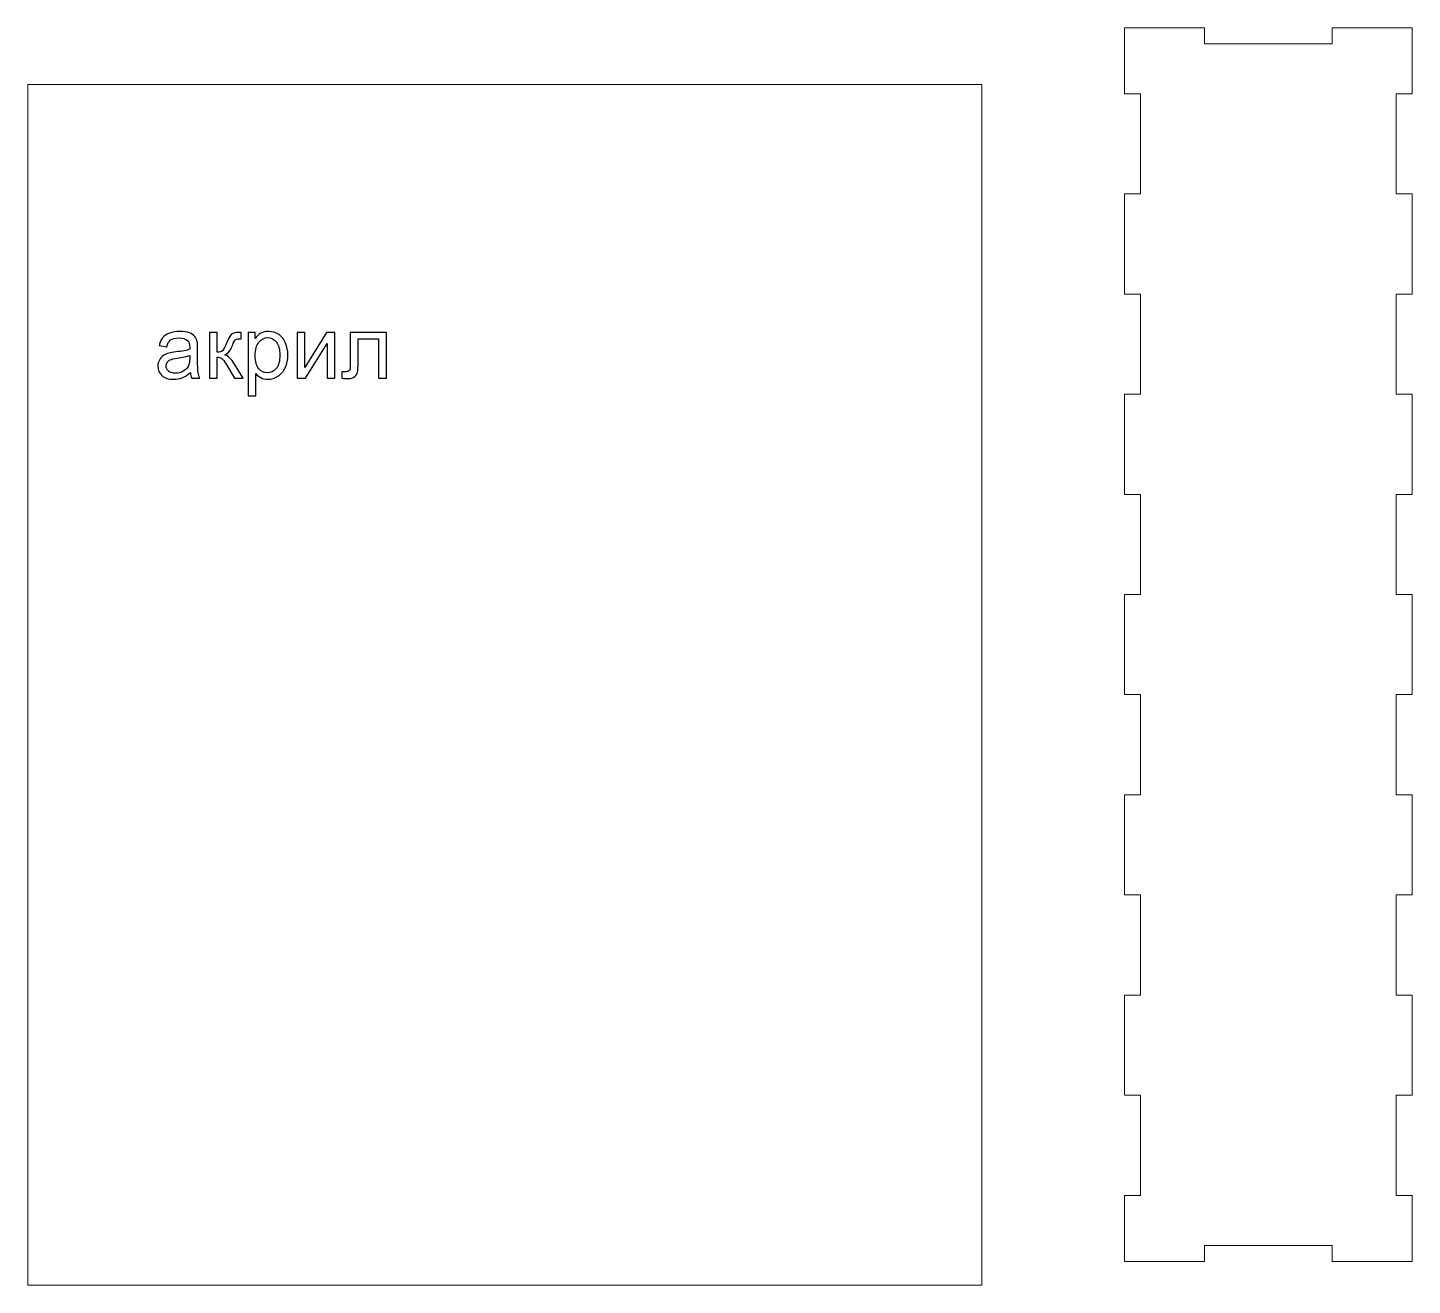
# Model space of a CAD drawing. Header units: millimetres. Extents: x -757 to 1128, y -558 to 127.
# Drawn here: x -757.5 to -420.8, y -180.8 to 125 of the extents above; entities that cross this region are included whole.
import ezdxf

# ---------------------------------------------------------------- set-up
doc = ezdxf.new("R2010")
doc.units = ezdxf.units.MM
doc.header["$MEASUREMENT"] = 0
doc.layers.add('Layer 1', color=7, linetype='Continuous')

msp = doc.modelspace()

# ---------------------------------------------------------------- linework, layer by layer
at = {"layer": 'Layer 1', "color": 1, "lineweight": 0}
msp.add_open_spline([(-420.7785, -174.9665), (-420.7785, -174.9665), (-420.7785, -158.8915), (-420.7785, -158.8915), (-420.7785, -158.8915), (-420.7785, -158.8915), (-424.6785, -158.8915), (-424.6785, -158.8915), (-424.6785, -158.8915), (-424.6785, -158.8915), (-424.6785, -134.5415), (-424.6785, -134.5415), (-424.6785, -134.5415), (-424.6785, -134.5415), (-420.7785, -134.5415), (-420.7785, -134.5415), (-420.7785, -134.5415), (-420.7785, -134.5415), (-420.7785, -110.1915), (-420.7785, -110.1915), (-420.7785, -110.1915), (-420.7785, -110.1915), (-424.6785, -110.1915), (-424.6785, -110.1915), (-424.6785, -110.1915), (-424.6785, -110.1915), (-424.6785, -85.8415), (-424.6785, -85.8415), (-424.6785, -85.8415), (-424.6785, -85.8415), (-420.7785, -85.8415), (-420.7785, -85.8415), (-420.7785, -85.8415), (-420.7785, -85.8415), (-420.7785, -61.4916), (-420.7785, -61.4916), (-420.7785, -61.4916), (-420.7785, -61.4916), (-424.6785, -61.4916), (-424.6785, -61.4916), (-424.6785, -61.4916), (-424.6785, -61.4916), (-424.6785, -37.1416), (-424.6785, -37.1416), (-424.6785, -37.1416), (-424.6785, -37.1416), (-420.7785, -37.1416), (-420.7785, -37.1416), (-420.7785, -37.1416), (-420.7785, -37.1416), (-420.7785, -12.7916), (-420.7785, -12.7916), (-420.7785, -12.7916), (-420.7785, -12.7916), (-424.6785, -12.7916), (-424.6785, -12.7916), (-424.6785, -12.7916), (-424.6785, -12.7916), (-424.6785, 11.5584), (-424.6785, 11.5584), (-424.6785, 11.5584), (-424.6785, 11.5584), (-420.7785, 11.5584), (-420.7785, 11.5584), (-420.7785, 11.5584), (-420.7785, 11.5584), (-420.7785, 35.9084), (-420.7785, 35.9084), (-420.7785, 35.9084), (-420.7785, 35.9084), (-424.6785, 35.9084), (-424.6785, 35.9084), (-424.6785, 35.9084), (-424.6785, 35.9084), (-424.6785, 60.2584), (-424.6785, 60.2584), (-424.6785, 60.2584), (-424.6785, 60.2584), (-420.7785, 60.2584), (-420.7785, 60.2584), (-420.7785, 60.2584), (-420.7785, 60.2584), (-420.7785, 84.6084), (-420.7785, 84.6084), (-420.7785, 84.6084), (-420.7785, 84.6084), (-424.6785, 84.6084), (-424.6785, 84.6084), (-424.6785, 84.6084), (-424.6785, 84.6084), (-424.6785, 108.9584), (-424.6785, 108.9584), (-424.6785, 108.9584), (-424.6785, 108.9584), (-420.7785, 108.9584), (-420.7785, 108.9584), (-420.7785, 108.9584), (-420.7785, 108.9584), (-420.7785, 125.0334), (-420.7785, 125.0334), (-420.7785, 125.0334), (-420.7785, 125.0334), (-440.2285, 125.0334), (-440.2285, 125.0334), (-440.2285, 125.0334), (-440.2285, 125.0334), (-440.2285, 121.1334), (-440.2285, 121.1334), (-440.2285, 121.1334), (-440.2285, 121.1334), (-471.3285, 121.1334), (-471.3285, 121.1334), (-471.3285, 121.1334), (-471.3285, 121.1334), (-471.3285, 125.0334), (-471.3285, 125.0334), (-471.3285, 125.0334), (-471.3285, 125.0334), (-490.7785, 125.0334), (-490.7785, 125.0334), (-490.7785, 125.0334), (-490.7785, 125.0334), (-490.7785, 108.9584), (-490.7785, 108.9584), (-490.7785, 108.9584), (-490.7785, 108.9584), (-486.8785, 108.9584), (-486.8785, 108.9584), (-486.8785, 108.9584), (-486.8785, 108.9584), (-486.8785, 84.6084), (-486.8785, 84.6084), (-486.8785, 84.6084), (-486.8785, 84.6084), (-490.7785, 84.6084), (-490.7785, 84.6084), (-490.7785, 84.6084), (-490.7785, 84.6084), (-490.7785, 60.2584), (-490.7785, 60.2584), (-490.7785, 60.2584), (-490.7785, 60.2584), (-486.8785, 60.2584), (-486.8785, 60.2584), (-486.8785, 60.2584), (-486.8785, 60.2584), (-486.8785, 35.9084), (-486.8785, 35.9084), (-486.8785, 35.9084), (-486.8785, 35.9084), (-490.7785, 35.9084), (-490.7785, 35.9084), (-490.7785, 35.9084), (-490.7785, 35.9084), (-490.7785, 11.5584), (-490.7785, 11.5584), (-490.7785, 11.5584), (-490.7785, 11.5584), (-486.8785, 11.5584), (-486.8785, 11.5584), (-486.8785, 11.5584), (-486.8785, 11.5584), (-486.8785, -12.7916), (-486.8785, -12.7916), (-486.8785, -12.7916), (-486.8785, -12.7916), (-490.7785, -12.7916), (-490.7785, -12.7916), (-490.7785, -12.7916), (-490.7785, -12.7916), (-490.7785, -37.1416), (-490.7785, -37.1416), (-490.7785, -37.1416), (-490.7785, -37.1416), (-486.8785, -37.1416), (-486.8785, -37.1416), (-486.8785, -37.1416), (-486.8785, -37.1416), (-486.8785, -61.4916), (-486.8785, -61.4916), (-486.8785, -61.4916), (-486.8785, -61.4916), (-490.7785, -61.4916), (-490.7785, -61.4916), (-490.7785, -61.4916), (-490.7785, -61.4916), (-490.7785, -85.8415), (-490.7785, -85.8415), (-490.7785, -85.8415), (-490.7785, -85.8415), (-486.8785, -85.8415), (-486.8785, -85.8415), (-486.8785, -85.8415), (-486.8785, -85.8415), (-486.8785, -110.1915), (-486.8785, -110.1915), (-486.8785, -110.1915), (-486.8785, -110.1915), (-490.7785, -110.1915), (-490.7785, -110.1915), (-490.7785, -110.1915), (-490.7785, -110.1915), (-490.7785, -134.5415), (-490.7785, -134.5415), (-490.7785, -134.5415), (-490.7785, -134.5415), (-486.8785, -134.5415), (-486.8785, -134.5415), (-486.8785, -134.5415), (-486.8785, -134.5415), (-486.8785, -158.8915), (-486.8785, -158.8915), (-486.8785, -158.8915), (-486.8785, -158.8915), (-490.7785, -158.8915), (-490.7785, -158.8915), (-490.7785, -158.8915), (-490.7785, -158.8915), (-490.7785, -174.9665), (-490.7785, -174.9665), (-490.7785, -174.9665), (-490.7785, -174.9665), (-471.3285, -174.9665), (-471.3285, -174.9665), (-471.3285, -174.9665), (-471.3285, -174.9665), (-471.3285, -171.0665), (-471.3285, -171.0665), (-471.3285, -171.0665), (-471.3285, -171.0665), (-440.2285, -171.0665), (-440.2285, -171.0665), (-440.2285, -171.0665), (-440.2285, -171.0665), (-440.2285, -174.9665), (-440.2285, -174.9665), (-440.2285, -174.9665), (-440.2285, -174.9665), (-420.7785, -174.9665), (-420.7785, -174.9665)], degree=3, knots=[0, 0, 0, 0, 0.01639344, 0.01639344, 0.01639344, 0.01639344, 0.03278689, 0.03278689, 0.03278689, 0.03278689, 0.04918033, 0.04918033, 0.04918033, 0.04918033, 0.06557377, 0.06557377, 0.06557377, 0.06557377, 0.08196721, 0.08196721, 0.08196721, 0.08196721, 0.09836066, 0.09836066, 0.09836066, 0.09836066, 0.1147541, 0.1147541, 0.1147541, 0.1147541, 0.13114754, 0.13114754, 0.13114754, 0.13114754, 0.14754098, 0.14754098, 0.14754098, 0.14754098, 0.16393443, 0.16393443, 0.16393443, 0.16393443, 0.18032787, 0.18032787, 0.18032787, 0.18032787, 0.19672131, 0.19672131, 0.19672131, 0.19672131, 0.21311475, 0.21311475, 0.21311475, 0.21311475, 0.2295082, 0.2295082, 0.2295082, 0.2295082, 0.24590164, 0.24590164, 0.24590164, 0.24590164, 0.26229508, 0.26229508, 0.26229508, 0.26229508, 0.27868852, 0.27868852, 0.27868852, 0.27868852, 0.29508197, 0.29508197, 0.29508197, 0.29508197, 0.31147541, 0.31147541, 0.31147541, 0.31147541, 0.32786885, 0.32786885, 0.32786885, 0.32786885, 0.3442623, 0.3442623, 0.3442623, 0.3442623, 0.36065574, 0.36065574, 0.36065574, 0.36065574, 0.37704918, 0.37704918, 0.37704918, 0.37704918, 0.39344262, 0.39344262, 0.39344262, 0.39344262, 0.40983607, 0.40983607, 0.40983607, 0.40983607, 0.42622951, 0.42622951, 0.42622951, 0.42622951, 0.44262295, 0.44262295, 0.44262295, 0.44262295, 0.45901639, 0.45901639, 0.45901639, 0.45901639, 0.47540984, 0.47540984, 0.47540984, 0.47540984, 0.49180328, 0.49180328, 0.49180328, 0.49180328, 0.50819672, 0.50819672, 0.50819672, 0.50819672, 0.52459016, 0.52459016, 0.52459016, 0.52459016, 0.54098361, 0.54098361, 0.54098361, 0.54098361, 0.55737705, 0.55737705, 0.55737705, 0.55737705, 0.57377049, 0.57377049, 0.57377049, 0.57377049, 0.59016393, 0.59016393, 0.59016393, 0.59016393, 0.60655738, 0.60655738, 0.60655738, 0.60655738, 0.62295082, 0.62295082, 0.62295082, 0.62295082, 0.63934426, 0.63934426, 0.63934426, 0.63934426, 0.6557377, 0.6557377, 0.6557377, 0.6557377, 0.67213115, 0.67213115, 0.67213115, 0.67213115, 0.68852459, 0.68852459, 0.68852459, 0.68852459, 0.70491803, 0.70491803, 0.70491803, 0.70491803, 0.72131148, 0.72131148, 0.72131148, 0.72131148, 0.73770492, 0.73770492, 0.73770492, 0.73770492, 0.75409836, 0.75409836, 0.75409836, 0.75409836, 0.7704918, 0.7704918, 0.7704918, 0.7704918, 0.78688525, 0.78688525, 0.78688525, 0.78688525, 0.80327869, 0.80327869, 0.80327869, 0.80327869, 0.81967213, 0.81967213, 0.81967213, 0.81967213, 0.83606557, 0.83606557, 0.83606557, 0.83606557, 0.85245902, 0.85245902, 0.85245902, 0.85245902, 0.86885246, 0.86885246, 0.86885246, 0.86885246, 0.8852459, 0.8852459, 0.8852459, 0.8852459, 0.90163934, 0.90163934, 0.90163934, 0.90163934, 0.91803279, 0.91803279, 0.91803279, 0.91803279, 0.93442623, 0.93442623, 0.93442623, 0.93442623, 0.95081967, 0.95081967, 0.95081967, 0.95081967, 0.96721311, 0.96721311, 0.96721311, 0.96721311, 1, 1, 1, 1], dxfattribs=at)
at = {"layer": 'Layer 1', "lineweight": 9}
msp.add_open_spline([(-757.4577, 111.2324), (-757.4577, 111.2324), (-525.4577, 111.2324), (-525.4577, 111.2324), (-525.4577, 111.2324), (-525.4577, 111.2324), (-525.4577, -180.7675), (-525.4577, -180.7675), (-525.4577, -180.7675), (-525.4577, -180.7675), (-757.4577, -180.7675), (-757.4577, -180.7675), (-757.4577, -180.7675), (-757.4577, -180.7675), (-757.4577, 111.2324), (-757.4577, 111.2324)], degree=3, knots=[0, 0, 0, 0, 0.2, 0.2, 0.2, 0.2, 0.4, 0.4, 0.4, 0.4, 0.6, 0.6, 0.6, 0.6, 1, 1, 1, 1], dxfattribs=at)
at = {"layer": 'Layer 1'}
for points, knots in [([(-717.9034, 41.1778), (-718.6042, 40.5808), (-719.28, 40.1625), (-719.9271, 39.9157), (-719.9271, 39.9157), (-720.5743, 39.6689), (-721.2678, 39.5475), (-722.0117, 39.5475), (-722.0117, 39.5475), (-723.2346, 39.5475), (-724.1749, 39.8442), (-724.8327, 40.4412), (-724.8327, 40.4412), (-725.4907, 41.0349), (-725.8196, 41.7965), (-725.8196, 42.7224), (-725.8196, 42.7224), (-725.8196, 43.2659), (-725.6944, 43.7631), (-725.4476, 44.2136), (-725.4476, 44.2136), (-725.1975, 44.6641), (-724.8722, 45.0216), (-724.4716, 45.2933), (-724.4716, 45.2933), (-724.0677, 45.5651), (-723.6172, 45.7724), (-723.1129, 45.912), (-723.1129, 45.912), (-722.741, 46.0086), (-722.1797, 46.1013), (-721.4325, 46.1943), (-721.4325, 46.1943), (-719.9091, 46.3732), (-718.7829, 46.5914), (-718.0643, 46.8414), (-718.0643, 46.8414), (-718.0572, 47.0989), (-718.0536, 47.2636), (-718.0536, 47.3315), (-718.0536, 47.3315), (-718.0536, 48.0965), (-718.2322, 48.6364), (-718.5898, 48.9511), (-718.5898, 48.9511), (-719.0725, 49.3766), (-719.7913, 49.5876), (-720.7423, 49.5876), (-720.7423, 49.5876), (-721.6327, 49.5876), (-722.2905, 49.4303), (-722.7123, 49.1191), (-722.7123, 49.1191), (-723.138, 48.8082), (-723.4489, 48.2574), (-723.6529, 47.4638), (-723.6529, 47.4638), (-723.6529, 47.4638), (-725.4978, 47.7212), (-725.4978, 47.7212), (-725.4978, 47.7212), (-725.3298, 48.5113), (-725.0544, 49.1513), (-724.6682, 49.6375), (-724.6682, 49.6375), (-724.2821, 50.1238), (-723.7244, 50.4958), (-722.9949, 50.7603), (-722.9949, 50.7603), (-722.2692, 51.0213), (-721.4216, 51.1538), (-720.4633, 51.1538), (-720.4633, 51.1538), (-719.5123, 51.1538), (-718.7365, 51.0428), (-718.1393, 50.8176), (-718.1393, 50.8176), (-717.5458, 50.5923), (-717.106, 50.3133), (-716.827, 49.9738), (-716.827, 49.9738), (-716.5483, 49.634), (-716.3516, 49.205), (-716.2371, 48.6866), (-716.2371, 48.6866), (-716.1763, 48.3648), (-716.1441, 47.7856), (-716.1441, 46.9524), (-716.1441, 46.9524), (-716.1441, 46.9524), (-716.1441, 44.4495), (-716.1441, 44.4495), (-716.1441, 44.4495), (-716.1441, 42.7011), (-716.1048, 41.5961), (-716.0263, 41.1279), (-716.0263, 41.1279), (-715.951, 40.6594), (-715.7937, 40.2124), (-715.5649, 39.7834), (-715.5649, 39.7834), (-715.5649, 39.7834), (-717.5387, 39.7834), (-717.5387, 39.7834), (-717.5387, 39.7834), (-717.728, 40.1802), (-717.8496, 40.6452), (-717.9034, 41.1778)], [0, 0, 0, 0, 0.03571429, 0.03571429, 0.03571429, 0.03571429, 0.07142857, 0.07142857, 0.07142857, 0.07142857, 0.10714286, 0.10714286, 0.10714286, 0.10714286, 0.14285714, 0.14285714, 0.14285714, 0.14285714, 0.17857143, 0.17857143, 0.17857143, 0.17857143, 0.21428571, 0.21428571, 0.21428571, 0.21428571, 0.25, 0.25, 0.25, 0.25, 0.28571429, 0.28571429, 0.28571429, 0.28571429, 0.32142857, 0.32142857, 0.32142857, 0.32142857, 0.35714286, 0.35714286, 0.35714286, 0.35714286, 0.39285714, 0.39285714, 0.39285714, 0.39285714, 0.42857143, 0.42857143, 0.42857143, 0.42857143, 0.46428571, 0.46428571, 0.46428571, 0.46428571, 0.5, 0.5, 0.5, 0.5, 0.53571429, 0.53571429, 0.53571429, 0.53571429, 0.57142857, 0.57142857, 0.57142857, 0.57142857, 0.60714286, 0.60714286, 0.60714286, 0.60714286, 0.64285714, 0.64285714, 0.64285714, 0.64285714, 0.67857143, 0.67857143, 0.67857143, 0.67857143, 0.71428571, 0.71428571, 0.71428571, 0.71428571, 0.75, 0.75, 0.75, 0.75, 0.78571429, 0.78571429, 0.78571429, 0.78571429, 0.82142857, 0.82142857, 0.82142857, 0.82142857, 0.85714286, 0.85714286, 0.85714286, 0.85714286, 0.89285714, 0.89285714, 0.89285714, 0.89285714, 0.92857143, 0.92857143, 0.92857143, 0.92857143, 1, 1, 1, 1]), ([(-713.2659, 50.9176), (-713.2659, 50.9176), (-711.3779, 50.9176), (-711.3779, 50.9176), (-711.3779, 50.9176), (-711.3779, 50.9176), (-711.3779, 46.1122), (-711.3779, 46.1122), (-711.3779, 46.1122), (-710.7772, 46.1122), (-710.3553, 46.2265), (-710.1123, 46.4591), (-710.1123, 46.4591), (-709.8726, 46.6879), (-709.5186, 47.3563), (-709.0465, 48.4684), (-709.0465, 48.4684), (-708.6748, 49.3479), (-708.3746, 49.9272), (-708.1455, 50.2061), (-708.1455, 50.2061), (-707.9131, 50.4851), (-707.6486, 50.6747), (-707.3483, 50.7712), (-707.3483, 50.7712), (-707.0443, 50.8677), (-706.5616, 50.9176), (-705.9003, 50.9176), (-705.9003, 50.9176), (-705.9003, 50.9176), (-705.5212, 50.9176), (-705.5212, 50.9176), (-705.5212, 50.9176), (-705.5212, 50.9176), (-705.5212, 49.3624), (-705.5212, 49.3624), (-705.5212, 49.3624), (-705.5212, 49.3624), (-706.0467, 49.373), (-706.0467, 49.373), (-706.0467, 49.373), (-706.5438, 49.373), (-706.8621, 49.298), (-707.0015, 49.1513), (-707.0015, 49.1513), (-707.1479, 48.9975), (-707.3732, 48.5399), (-707.6737, 47.7785), (-707.6737, 47.7785), (-707.9598, 47.049), (-708.2208, 46.5447), (-708.4602, 46.266), (-708.4602, 46.266), (-708.6964, 45.987), (-709.0645, 45.7331), (-709.5614, 45.5008), (-709.5614, 45.5008), (-708.7498, 45.2826), (-707.9489, 44.5283), (-707.1624, 43.2337), (-707.1624, 43.2337), (-707.1624, 43.2337), (-705.0922, 39.7834), (-705.0922, 39.7834), (-705.0922, 39.7834), (-705.0922, 39.7834), (-707.1659, 39.7834), (-707.1659, 39.7834), (-707.1659, 39.7834), (-707.1659, 39.7834), (-709.2074, 43.2231), (-709.2074, 43.2231), (-709.2074, 43.2231), (-709.6187, 43.9204), (-709.9762, 44.378), (-710.2803, 44.5997), (-710.2803, 44.5997), (-710.5876, 44.8215), (-710.9525, 44.9322), (-711.3779, 44.9322), (-711.3779, 44.9322), (-711.3779, 44.9322), (-711.3779, 39.7834), (-711.3779, 39.7834), (-711.3779, 39.7834), (-711.3779, 39.7834), (-713.2659, 39.7834), (-713.2659, 39.7834), (-713.2659, 39.7834), (-713.2659, 39.7834), (-713.2659, 50.9176), (-713.2659, 50.9176)], [0, 0, 0, 0, 0.04166667, 0.04166667, 0.04166667, 0.04166667, 0.08333333, 0.08333333, 0.08333333, 0.08333333, 0.125, 0.125, 0.125, 0.125, 0.16666667, 0.16666667, 0.16666667, 0.16666667, 0.20833333, 0.20833333, 0.20833333, 0.20833333, 0.25, 0.25, 0.25, 0.25, 0.29166667, 0.29166667, 0.29166667, 0.29166667, 0.33333333, 0.33333333, 0.33333333, 0.33333333, 0.375, 0.375, 0.375, 0.375, 0.41666667, 0.41666667, 0.41666667, 0.41666667, 0.45833333, 0.45833333, 0.45833333, 0.45833333, 0.5, 0.5, 0.5, 0.5, 0.54166667, 0.54166667, 0.54166667, 0.54166667, 0.58333333, 0.58333333, 0.58333333, 0.58333333, 0.625, 0.625, 0.625, 0.625, 0.66666667, 0.66666667, 0.66666667, 0.66666667, 0.70833333, 0.70833333, 0.70833333, 0.70833333, 0.75, 0.75, 0.75, 0.75, 0.79166667, 0.79166667, 0.79166667, 0.79166667, 0.83333333, 0.83333333, 0.83333333, 0.83333333, 0.875, 0.875, 0.875, 0.875, 0.91666667, 0.91666667, 0.91666667, 0.91666667, 1, 1, 1, 1]), ([(-703.8585, 35.5141), (-703.8585, 35.5141), (-703.8585, 50.9176), (-703.8585, 50.9176), (-703.8585, 50.9176), (-703.8585, 50.9176), (-702.1423, 50.9176), (-702.1423, 50.9176), (-702.1423, 50.9176), (-702.1423, 50.9176), (-702.1423, 49.4554), (-702.1423, 49.4554), (-702.1423, 49.4554), (-701.7381, 50.0202), (-701.2805, 50.4456), (-700.7692, 50.7281), (-700.7692, 50.7281), (-700.2614, 51.0106), (-699.6429, 51.1538), (-698.917, 51.1538), (-698.917, 51.1538), (-697.966, 51.1538), (-697.1293, 50.9106), (-696.4034, 50.4208), (-696.4034, 50.4208), (-695.6777, 49.9345), (-695.1306, 49.2443), (-694.7587, 48.3577), (-694.7587, 48.3577), (-694.3905, 47.4673), (-694.2045, 46.4948), (-694.2045, 45.4329), (-694.2045, 45.4329), (-694.2045, 44.2992), (-694.4082, 43.2768), (-694.8159, 42.3649), (-694.8159, 42.3649), (-695.2236, 41.4568), (-695.817, 40.7594), (-696.5965, 40.2732), (-696.5965, 40.2732), (-697.3723, 39.7905), (-698.1913, 39.5475), (-699.0492, 39.5475), (-699.0492, 39.5475), (-699.6786, 39.5475), (-700.2437, 39.6798), (-700.7406, 39.9443), (-700.7406, 39.9443), (-701.2413, 40.2088), (-701.6487, 40.5415), (-701.9705, 40.9454), (-701.9705, 40.9454), (-701.9705, 40.9454), (-701.9705, 35.5141), (-701.9705, 35.5141), (-701.9705, 35.5141), (-701.9705, 35.5141), (-703.8585, 35.5141), (-703.8585, 35.5141)], [0, 0, 0, 0, 0.0625, 0.0625, 0.0625, 0.0625, 0.125, 0.125, 0.125, 0.125, 0.1875, 0.1875, 0.1875, 0.1875, 0.25, 0.25, 0.25, 0.25, 0.3125, 0.3125, 0.3125, 0.3125, 0.375, 0.375, 0.375, 0.375, 0.4375, 0.4375, 0.4375, 0.4375, 0.5, 0.5, 0.5, 0.5, 0.5625, 0.5625, 0.5625, 0.5625, 0.625, 0.625, 0.625, 0.625, 0.6875, 0.6875, 0.6875, 0.6875, 0.75, 0.75, 0.75, 0.75, 0.8125, 0.8125, 0.8125, 0.8125, 0.875, 0.875, 0.875, 0.875, 1, 1, 1, 1]), ([(-691.9268, 50.9176), (-691.9268, 50.9176), (-690.0389, 50.9176), (-690.0389, 50.9176), (-690.0389, 50.9176), (-690.0389, 50.9176), (-690.0389, 42.4257), (-690.0389, 42.4257), (-690.0389, 42.4257), (-690.0389, 42.4257), (-684.7935, 50.9176), (-684.7935, 50.9176), (-684.7935, 50.9176), (-684.7935, 50.9176), (-682.7662, 50.9176), (-682.7662, 50.9176), (-682.7662, 50.9176), (-682.7662, 50.9176), (-682.7662, 39.7834), (-682.7662, 39.7834), (-682.7662, 39.7834), (-682.7662, 39.7834), (-684.6542, 39.7834), (-684.6542, 39.7834), (-684.6542, 39.7834), (-684.6542, 39.7834), (-684.6542, 48.2216), (-684.6542, 48.2216), (-684.6542, 48.2216), (-684.6542, 48.2216), (-689.8924, 39.7834), (-689.8924, 39.7834), (-689.8924, 39.7834), (-689.8924, 39.7834), (-691.9268, 39.7834), (-691.9268, 39.7834), (-691.9268, 39.7834), (-691.9268, 39.7834), (-691.9268, 50.9176), (-691.9268, 50.9176)], [0, 0, 0, 0, 0.09090909, 0.09090909, 0.09090909, 0.09090909, 0.18181818, 0.18181818, 0.18181818, 0.18181818, 0.27272727, 0.27272727, 0.27272727, 0.27272727, 0.36363636, 0.36363636, 0.36363636, 0.36363636, 0.45454545, 0.45454545, 0.45454545, 0.45454545, 0.54545455, 0.54545455, 0.54545455, 0.54545455, 0.63636364, 0.63636364, 0.63636364, 0.63636364, 0.72727273, 0.72727273, 0.72727273, 0.72727273, 0.81818182, 0.81818182, 0.81818182, 0.81818182, 1, 1, 1, 1]), ([(-679.0189, 50.9176), (-679.0189, 50.9176), (-670.2444, 50.9176), (-670.2444, 50.9176), (-670.2444, 50.9176), (-670.2444, 50.9176), (-670.2444, 39.794), (-670.2444, 39.794), (-670.2444, 39.794), (-670.2444, 39.794), (-672.1324, 39.794), (-672.1324, 39.794), (-672.1324, 39.794), (-672.1324, 39.794), (-672.1324, 49.3515), (-672.1324, 49.3515), (-672.1324, 49.3515), (-672.1324, 49.3515), (-677.1312, 49.3515), (-677.1312, 49.3515), (-677.1312, 49.3515), (-677.1312, 49.3515), (-677.1312, 43.813), (-677.1312, 43.813), (-677.1312, 43.813), (-677.1312, 42.5222), (-677.174, 41.6714), (-677.2561, 41.2566), (-677.2561, 41.2566), (-677.342, 40.8453), (-677.5708, 40.4878), (-677.9463, 40.1802), (-677.9463, 40.1802), (-678.3254, 39.8729), (-678.8689, 39.719), (-679.5804, 39.719), (-679.5804, 39.719), (-680.02, 39.719), (-680.5278, 39.7477), (-681.0999, 39.8014), (-681.0999, 39.8014), (-681.0999, 39.8014), (-681.0999, 41.3709), (-681.0999, 41.3709), (-681.0999, 41.3709), (-681.0999, 41.3709), (-680.2739, 41.3709), (-680.2739, 41.3709), (-680.2739, 41.3709), (-679.8842, 41.3709), (-679.6055, 41.4104), (-679.4372, 41.4925), (-679.4372, 41.4925), (-679.2692, 41.5713), (-679.1585, 41.7), (-679.1012, 41.8751), (-679.1012, 41.8751), (-679.0475, 42.0502), (-679.0189, 42.6188), (-679.0189, 43.5806), (-679.0189, 43.5806), (-679.0189, 43.5806), (-679.0189, 50.9176), (-679.0189, 50.9176)], [0, 0, 0, 0, 0.05882353, 0.05882353, 0.05882353, 0.05882353, 0.11764706, 0.11764706, 0.11764706, 0.11764706, 0.17647059, 0.17647059, 0.17647059, 0.17647059, 0.23529412, 0.23529412, 0.23529412, 0.23529412, 0.29411765, 0.29411765, 0.29411765, 0.29411765, 0.35294118, 0.35294118, 0.35294118, 0.35294118, 0.41176471, 0.41176471, 0.41176471, 0.41176471, 0.47058824, 0.47058824, 0.47058824, 0.47058824, 0.52941176, 0.52941176, 0.52941176, 0.52941176, 0.58823529, 0.58823529, 0.58823529, 0.58823529, 0.64705882, 0.64705882, 0.64705882, 0.64705882, 0.70588235, 0.70588235, 0.70588235, 0.70588235, 0.76470588, 0.76470588, 0.76470588, 0.76470588, 0.82352941, 0.82352941, 0.82352941, 0.82352941, 0.88235294, 0.88235294, 0.88235294, 0.88235294, 1, 1, 1, 1]), ([(-702.1423, 45.2826), (-702.1423, 43.8561), (-701.8527, 42.8012), (-701.277, 42.1183), (-701.277, 42.1183), (-700.6978, 41.4352), (-699.9969, 41.0921), (-699.1744, 41.0921), (-699.1744, 41.0921), (-698.3377, 41.0921), (-697.6227, 41.4461), (-697.0292, 42.1541), (-697.0292, 42.1541), (-696.432, 42.862), (-696.1353, 43.9561), (-696.1353, 45.44), (-696.1353, 45.44), (-696.1353, 46.8559), (-696.4249, 47.9143), (-697.0077, 48.6187), (-697.0077, 48.6187), (-697.5905, 49.3231), (-698.2843, 49.6733), (-699.0923, 49.6733), (-699.0923, 49.6733), (-699.8933, 49.6733), (-700.6012, 49.298), (-701.2162, 48.5508), (-701.2162, 48.5508), (-701.8347, 47.7997), (-702.1423, 46.7127), (-702.1423, 45.2826)], [0, 0, 0, 0, 0.11111111, 0.11111111, 0.11111111, 0.11111111, 0.22222222, 0.22222222, 0.22222222, 0.22222222, 0.33333333, 0.33333333, 0.33333333, 0.33333333, 0.44444444, 0.44444444, 0.44444444, 0.44444444, 0.55555556, 0.55555556, 0.55555556, 0.55555556, 0.66666667, 0.66666667, 0.66666667, 0.66666667, 0.77777778, 0.77777778, 0.77777778, 0.77777778, 1, 1, 1, 1]), ([(-718.0536, 45.3612), (-718.74, 45.0824), (-719.7698, 44.8463), (-721.1429, 44.6532), (-721.1429, 44.6532), (-721.9223, 44.5425), (-722.4729, 44.4173), (-722.7947, 44.2779), (-722.7947, 44.2779), (-723.1165, 44.1383), (-723.3633, 43.9346), (-723.5384, 43.6701), (-723.5384, 43.6701), (-723.7137, 43.402), (-723.8029, 43.105), (-723.8029, 42.7761), (-723.8029, 42.7761), (-723.8029, 42.2792), (-723.6134, 41.8609), (-723.231, 41.5282), (-723.231, 41.5282), (-722.8484, 41.1958), (-722.2905, 41.0278), (-721.5574, 41.0278), (-721.5574, 41.0278), (-720.8317, 41.0278), (-720.1846, 41.1851), (-719.616, 41.5031), (-719.616, 41.5031), (-719.0512, 41.8178), (-718.6328, 42.2506), (-718.3681, 42.7977), (-718.3681, 42.7977), (-718.1643, 43.2231), (-718.0643, 43.8487), (-718.0643, 44.6747), (-718.0643, 44.6747), (-718.0643, 44.6747), (-718.0536, 45.3612), (-718.0536, 45.3612)], [0, 0, 0, 0, 0.09090909, 0.09090909, 0.09090909, 0.09090909, 0.18181818, 0.18181818, 0.18181818, 0.18181818, 0.27272727, 0.27272727, 0.27272727, 0.27272727, 0.36363636, 0.36363636, 0.36363636, 0.36363636, 0.45454545, 0.45454545, 0.45454545, 0.45454545, 0.54545455, 0.54545455, 0.54545455, 0.54545455, 0.63636364, 0.63636364, 0.63636364, 0.63636364, 0.72727273, 0.72727273, 0.72727273, 0.72727273, 0.81818182, 0.81818182, 0.81818182, 0.81818182, 1, 1, 1, 1])]:
    msp.add_open_spline(points, degree=3, knots=knots, dxfattribs=at)

doc.saveas('drawing.dxf')
